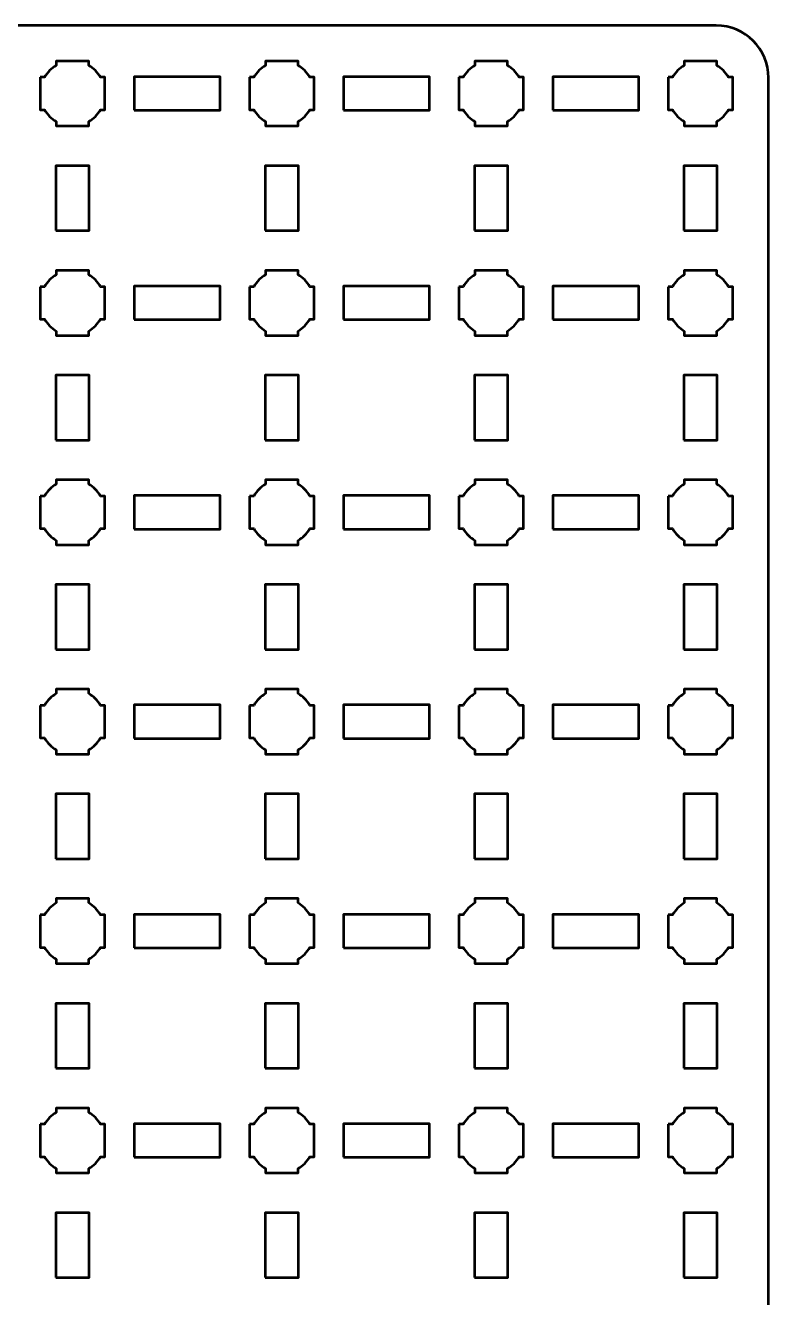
# Model space of a CAD drawing. Header units: centimetres. Extents: x -40.1 to 19.1, y -39.5 to 9.8.
# Drawn here: x 12.05 to 19.15, y -2.35 to 9.8 of the extents above; entities that cross this region are included whole.
import ezdxf

# ---------------------------------------------------------------- set-up
doc = ezdxf.new("R2010")
doc.units = ezdxf.units.CM
doc.header["$MEASUREMENT"] = 0
doc.layers.add('Layer 1', color=7, linetype='Continuous')

msp = doc.modelspace()

# ---------------------------------------------------------------- linework, layer by layer
at = {"layer": 'Layer 1', "color": 250, "lineweight": 53}
for points in [[(13.08906, 8.99), (13.91094, 8.99), (13.91094, 9.31), (13.08906, 9.31), (13.08906, 8.99)], [(15.08906, 8.99), (15.91094, 8.99), (15.91094, 9.31), (15.08906, 9.31), (15.08906, 8.99)], [(17.08906, 8.99), (17.91094, 8.99), (17.91094, 9.31), (17.08906, 9.31), (17.08906, 8.99)], [(12.34, 7.84), (12.66, 7.84), (12.66, 8.46), (12.34, 8.46), (12.34, 7.84)], [(14.34, 7.84), (14.66, 7.84), (14.66, 8.46), (14.34, 8.46), (14.34, 7.84)], [(16.34, 7.84), (16.66, 7.84), (16.66, 8.46), (16.34, 8.46), (16.34, 7.84)], [(18.34, 7.84), (18.66, 7.84), (18.66, 8.46), (18.34, 8.46), (18.34, 7.84)], [(13.08906, 6.99), (13.91094, 6.99), (13.91094, 7.31), (13.08906, 7.31), (13.08906, 6.99)], [(15.08906, 6.99), (15.91094, 6.99), (15.91094, 7.31), (15.08906, 7.31), (15.08906, 6.99)], [(17.08906, 6.99), (17.91094, 6.99), (17.91094, 7.31), (17.08906, 7.31), (17.08906, 6.99)], [(12.34, 5.84), (12.66, 5.84), (12.66, 6.46), (12.34, 6.46), (12.34, 5.84)], [(14.34, 5.84), (14.66, 5.84), (14.66, 6.46), (14.34, 6.46), (14.34, 5.84)], [(16.34, 5.84), (16.66, 5.84), (16.66, 6.46), (16.34, 6.46), (16.34, 5.84)], [(18.34, 5.84), (18.66, 5.84), (18.66, 6.46), (18.34, 6.46), (18.34, 5.84)], [(13.08906, 4.99), (13.91094, 4.99), (13.91094, 5.31), (13.08906, 5.31), (13.08906, 4.99)], [(15.08906, 4.99), (15.91094, 4.99), (15.91094, 5.31), (15.08906, 5.31), (15.08906, 4.99)], [(17.08906, 4.99), (17.91094, 4.99), (17.91094, 5.31), (17.08906, 5.31), (17.08906, 4.99)], [(12.34, 3.84), (12.66, 3.84), (12.66, 4.46), (12.34, 4.46), (12.34, 3.84)], [(14.34, 3.84), (14.66, 3.84), (14.66, 4.46), (14.34, 4.46), (14.34, 3.84)], [(16.34, 3.84), (16.66, 3.84), (16.66, 4.46), (16.34, 4.46), (16.34, 3.84)], [(18.34, 3.84), (18.66, 3.84), (18.66, 4.46), (18.34, 4.46), (18.34, 3.84)], [(13.08906, 2.99), (13.91094, 2.99), (13.91094, 3.31), (13.08906, 3.31), (13.08906, 2.99)], [(15.08906, 2.99), (15.91094, 2.99), (15.91094, 3.31), (15.08906, 3.31), (15.08906, 2.99)], [(17.08906, 2.99), (17.91094, 2.99), (17.91094, 3.31), (17.08906, 3.31), (17.08906, 2.99)], [(12.34, 1.84), (12.66, 1.84), (12.66, 2.46), (12.34, 2.46), (12.34, 1.84)], [(14.34, 1.84), (14.66, 1.84), (14.66, 2.46), (14.34, 2.46), (14.34, 1.84)], [(16.34, 1.84), (16.66, 1.84), (16.66, 2.46), (16.34, 2.46), (16.34, 1.84)], [(18.34, 1.84), (18.66, 1.84), (18.66, 2.46), (18.34, 2.46), (18.34, 1.84)], [(13.08906, 0.99), (13.91094, 0.99), (13.91094, 1.31), (13.08906, 1.31), (13.08906, 0.99)], [(15.08906, 0.99), (15.91094, 0.99), (15.91094, 1.31), (15.08906, 1.31), (15.08906, 0.99)], [(17.08906, 0.99), (17.91094, 0.99), (17.91094, 1.31), (17.08906, 1.31), (17.08906, 0.99)], [(12.34, -0.16), (12.66, -0.16), (12.66, 0.46), (12.34, 0.46), (12.34, -0.16)], [(14.34, -0.16), (14.66, -0.16), (14.66, 0.46), (14.34, 0.46), (14.34, -0.16)], [(16.34, -0.16), (16.66, -0.16), (16.66, 0.46), (16.34, 0.46), (16.34, -0.16)], [(18.34, -0.16), (18.66, -0.16), (18.66, 0.46), (18.34, 0.46), (18.34, -0.16)], [(13.08906, -1.01), (13.91094, -1.01), (13.91094, -0.69), (13.08906, -0.69), (13.08906, -1.01)], [(15.08906, -1.01), (15.91094, -1.01), (15.91094, -0.69), (15.08906, -0.69), (15.08906, -1.01)], [(17.08906, -1.01), (17.91094, -1.01), (17.91094, -0.69), (17.08906, -0.69), (17.08906, -1.01)], [(12.34, -2.16), (12.66, -2.16), (12.66, -1.54), (12.34, -1.54), (12.34, -2.16)], [(14.34, -2.16), (14.66, -2.16), (14.66, -1.54), (14.34, -1.54), (14.34, -2.16)], [(16.34, -2.16), (16.66, -2.16), (16.66, -1.54), (16.34, -1.54), (16.34, -2.16)], [(18.34, -2.16), (18.66, -2.16), (18.66, -1.54), (18.34, -1.54), (18.34, -2.16)]]:
    msp.add_lwpolyline(points, close=True, dxfattribs=at)
msp.add_open_spline([(-40.15, -39), (-40.15, -39), (-40.15, 9.3), (-40.15, 9.3), (-40.15, 9.3), (-40.15, 9.57609), (-39.92609, 9.8), (-39.65, 9.8), (-39.65, 9.8), (-39.65, 9.8), (18.65, 9.8), (18.65, 9.8), (18.65, 9.8), (18.92609, 9.8), (19.15, 9.57609), (19.15, 9.3), (19.15, 9.3), (19.15, 9.3), (19.15, -39), (19.15, -39), (19.15, -39), (19.15, -39.27609), (18.92609, -39.5), (18.65, -39.5), (18.65, -39.5), (18.65, -39.5), (-39.65, -39.5), (-39.65, -39.5), (-39.65, -39.5), (-39.92609, -39.5), (-40.15, -39.27609), (-40.15, -39)], degree=3, knots=[0, 0, 0, 0, 0.125, 0.125, 0.125, 0.125, 0.25, 0.25, 0.25, 0.25, 0.375, 0.375, 0.375, 0.375, 0.5, 0.5, 0.5, 0.5, 0.625, 0.625, 0.625, 0.625, 0.75, 0.75, 0.75, 0.75, 0.875, 0.875, 0.875, 0.875, 1, 1, 1, 1], dxfattribs=at)
at = {"layer": 'Layer 1', "lineweight": 53}
for points in [[(12.19, 9.305), (12.19, 9.305), (12.23149, 9.305), (12.23149, 9.305), (12.23149, 9.305), (12.25872, 9.35205), (12.29795, 9.39128), (12.345, 9.41851), (12.345, 9.41851), (12.345, 9.41851), (12.345, 9.46), (12.345, 9.46), (12.345, 9.46), (12.345, 9.46), (12.5, 9.46), (12.5, 9.46), (12.5, 9.46), (12.5, 9.46), (12.655, 9.46), (12.655, 9.46), (12.655, 9.46), (12.655, 9.46), (12.655, 9.41851), (12.655, 9.41851), (12.655, 9.41851), (12.70205, 9.39128), (12.74128, 9.35205), (12.76851, 9.305), (12.76851, 9.305), (12.76851, 9.305), (12.81, 9.305), (12.81, 9.305), (12.81, 9.305), (12.81, 9.305), (12.81, 9.15), (12.81, 9.15), (12.81, 9.15), (12.81, 9.15), (12.81, 8.995), (12.81, 8.995), (12.81, 8.995), (12.81, 8.995), (12.76851, 8.995), (12.76851, 8.995), (12.76851, 8.995), (12.74128, 8.94795), (12.70205, 8.90872), (12.655, 8.88149), (12.655, 8.88149), (12.655, 8.88149), (12.655, 8.84), (12.655, 8.84), (12.655, 8.84), (12.655, 8.84), (12.5, 8.84), (12.5, 8.84), (12.5, 8.84), (12.5, 8.84), (12.345, 8.84), (12.345, 8.84), (12.345, 8.84), (12.345, 8.84), (12.345, 8.88149), (12.345, 8.88149), (12.345, 8.88149), (12.29795, 8.90872), (12.25872, 8.94795), (12.23149, 8.995), (12.23149, 8.995), (12.23149, 8.995), (12.19, 8.995), (12.19, 8.995), (12.19, 8.995), (12.19, 8.995), (12.19, 9.15), (12.19, 9.15), (12.19, 9.15), (12.19, 9.15), (12.19, 9.305), (12.19, 9.305)], [(14.19, 9.305), (14.19, 9.305), (14.23149, 9.305), (14.23149, 9.305), (14.23149, 9.305), (14.25872, 9.35205), (14.29795, 9.39128), (14.345, 9.41851), (14.345, 9.41851), (14.345, 9.41851), (14.345, 9.46), (14.345, 9.46), (14.345, 9.46), (14.345, 9.46), (14.5, 9.46), (14.5, 9.46), (14.5, 9.46), (14.5, 9.46), (14.655, 9.46), (14.655, 9.46), (14.655, 9.46), (14.655, 9.46), (14.655, 9.41851), (14.655, 9.41851), (14.655, 9.41851), (14.70205, 9.39128), (14.74128, 9.35205), (14.76851, 9.305), (14.76851, 9.305), (14.76851, 9.305), (14.81, 9.305), (14.81, 9.305), (14.81, 9.305), (14.81, 9.305), (14.81, 9.15), (14.81, 9.15), (14.81, 9.15), (14.81, 9.15), (14.81, 8.995), (14.81, 8.995), (14.81, 8.995), (14.81, 8.995), (14.76851, 8.995), (14.76851, 8.995), (14.76851, 8.995), (14.74128, 8.94795), (14.70205, 8.90872), (14.655, 8.88149), (14.655, 8.88149), (14.655, 8.88149), (14.655, 8.84), (14.655, 8.84), (14.655, 8.84), (14.655, 8.84), (14.5, 8.84), (14.5, 8.84), (14.5, 8.84), (14.5, 8.84), (14.345, 8.84), (14.345, 8.84), (14.345, 8.84), (14.345, 8.84), (14.345, 8.88149), (14.345, 8.88149), (14.345, 8.88149), (14.29795, 8.90872), (14.25872, 8.94795), (14.23149, 8.995), (14.23149, 8.995), (14.23149, 8.995), (14.19, 8.995), (14.19, 8.995), (14.19, 8.995), (14.19, 8.995), (14.19, 9.15), (14.19, 9.15), (14.19, 9.15), (14.19, 9.15), (14.19, 9.305), (14.19, 9.305)], [(16.19, 9.305), (16.19, 9.305), (16.23149, 9.305), (16.23149, 9.305), (16.23149, 9.305), (16.25872, 9.35205), (16.29795, 9.39128), (16.345, 9.41851), (16.345, 9.41851), (16.345, 9.41851), (16.345, 9.46), (16.345, 9.46), (16.345, 9.46), (16.345, 9.46), (16.5, 9.46), (16.5, 9.46), (16.5, 9.46), (16.5, 9.46), (16.655, 9.46), (16.655, 9.46), (16.655, 9.46), (16.655, 9.46), (16.655, 9.41851), (16.655, 9.41851), (16.655, 9.41851), (16.70205, 9.39128), (16.74128, 9.35205), (16.76851, 9.305), (16.76851, 9.305), (16.76851, 9.305), (16.81, 9.305), (16.81, 9.305), (16.81, 9.305), (16.81, 9.305), (16.81, 9.15), (16.81, 9.15), (16.81, 9.15), (16.81, 9.15), (16.81, 8.995), (16.81, 8.995), (16.81, 8.995), (16.81, 8.995), (16.76851, 8.995), (16.76851, 8.995), (16.76851, 8.995), (16.74128, 8.94795), (16.70205, 8.90872), (16.655, 8.88149), (16.655, 8.88149), (16.655, 8.88149), (16.655, 8.84), (16.655, 8.84), (16.655, 8.84), (16.655, 8.84), (16.5, 8.84), (16.5, 8.84), (16.5, 8.84), (16.5, 8.84), (16.345, 8.84), (16.345, 8.84), (16.345, 8.84), (16.345, 8.84), (16.345, 8.88149), (16.345, 8.88149), (16.345, 8.88149), (16.29795, 8.90872), (16.25872, 8.94795), (16.23149, 8.995), (16.23149, 8.995), (16.23149, 8.995), (16.19, 8.995), (16.19, 8.995), (16.19, 8.995), (16.19, 8.995), (16.19, 9.15), (16.19, 9.15), (16.19, 9.15), (16.19, 9.15), (16.19, 9.305), (16.19, 9.305)], [(18.19, 9.305), (18.19, 9.305), (18.23149, 9.305), (18.23149, 9.305), (18.23149, 9.305), (18.25872, 9.35205), (18.29795, 9.39128), (18.345, 9.41851), (18.345, 9.41851), (18.345, 9.41851), (18.345, 9.46), (18.345, 9.46), (18.345, 9.46), (18.345, 9.46), (18.5, 9.46), (18.5, 9.46), (18.5, 9.46), (18.5, 9.46), (18.655, 9.46), (18.655, 9.46), (18.655, 9.46), (18.655, 9.46), (18.655, 9.41851), (18.655, 9.41851), (18.655, 9.41851), (18.70205, 9.39128), (18.74128, 9.35205), (18.76851, 9.305), (18.76851, 9.305), (18.76851, 9.305), (18.81, 9.305), (18.81, 9.305), (18.81, 9.305), (18.81, 9.305), (18.81, 9.15), (18.81, 9.15), (18.81, 9.15), (18.81, 9.15), (18.81, 8.995), (18.81, 8.995), (18.81, 8.995), (18.81, 8.995), (18.76851, 8.995), (18.76851, 8.995), (18.76851, 8.995), (18.74128, 8.94795), (18.70205, 8.90872), (18.655, 8.88149), (18.655, 8.88149), (18.655, 8.88149), (18.655, 8.84), (18.655, 8.84), (18.655, 8.84), (18.655, 8.84), (18.5, 8.84), (18.5, 8.84), (18.5, 8.84), (18.5, 8.84), (18.345, 8.84), (18.345, 8.84), (18.345, 8.84), (18.345, 8.84), (18.345, 8.88149), (18.345, 8.88149), (18.345, 8.88149), (18.29795, 8.90872), (18.25872, 8.94795), (18.23149, 8.995), (18.23149, 8.995), (18.23149, 8.995), (18.19, 8.995), (18.19, 8.995), (18.19, 8.995), (18.19, 8.995), (18.19, 9.15), (18.19, 9.15), (18.19, 9.15), (18.19, 9.15), (18.19, 9.305), (18.19, 9.305)], [(12.19, 7.305), (12.19, 7.305), (12.23149, 7.305), (12.23149, 7.305), (12.23149, 7.305), (12.25872, 7.35205), (12.29795, 7.39128), (12.345, 7.41851), (12.345, 7.41851), (12.345, 7.41851), (12.345, 7.46), (12.345, 7.46), (12.345, 7.46), (12.345, 7.46), (12.5, 7.46), (12.5, 7.46), (12.5, 7.46), (12.5, 7.46), (12.655, 7.46), (12.655, 7.46), (12.655, 7.46), (12.655, 7.46), (12.655, 7.41851), (12.655, 7.41851), (12.655, 7.41851), (12.70205, 7.39128), (12.74128, 7.35205), (12.76851, 7.305), (12.76851, 7.305), (12.76851, 7.305), (12.81, 7.305), (12.81, 7.305), (12.81, 7.305), (12.81, 7.305), (12.81, 7.15), (12.81, 7.15), (12.81, 7.15), (12.81, 7.15), (12.81, 6.995), (12.81, 6.995), (12.81, 6.995), (12.81, 6.995), (12.76851, 6.995), (12.76851, 6.995), (12.76851, 6.995), (12.74128, 6.94795), (12.70205, 6.90872), (12.655, 6.88149), (12.655, 6.88149), (12.655, 6.88149), (12.655, 6.84), (12.655, 6.84), (12.655, 6.84), (12.655, 6.84), (12.5, 6.84), (12.5, 6.84), (12.5, 6.84), (12.5, 6.84), (12.345, 6.84), (12.345, 6.84), (12.345, 6.84), (12.345, 6.84), (12.345, 6.88149), (12.345, 6.88149), (12.345, 6.88149), (12.29795, 6.90872), (12.25872, 6.94795), (12.23149, 6.995), (12.23149, 6.995), (12.23149, 6.995), (12.19, 6.995), (12.19, 6.995), (12.19, 6.995), (12.19, 6.995), (12.19, 7.15), (12.19, 7.15), (12.19, 7.15), (12.19, 7.15), (12.19, 7.305), (12.19, 7.305)], [(14.19, 7.305), (14.19, 7.305), (14.23149, 7.305), (14.23149, 7.305), (14.23149, 7.305), (14.25872, 7.35205), (14.29795, 7.39128), (14.345, 7.41851), (14.345, 7.41851), (14.345, 7.41851), (14.345, 7.46), (14.345, 7.46), (14.345, 7.46), (14.345, 7.46), (14.5, 7.46), (14.5, 7.46), (14.5, 7.46), (14.5, 7.46), (14.655, 7.46), (14.655, 7.46), (14.655, 7.46), (14.655, 7.46), (14.655, 7.41851), (14.655, 7.41851), (14.655, 7.41851), (14.70205, 7.39128), (14.74128, 7.35205), (14.76851, 7.305), (14.76851, 7.305), (14.76851, 7.305), (14.81, 7.305), (14.81, 7.305), (14.81, 7.305), (14.81, 7.305), (14.81, 7.15), (14.81, 7.15), (14.81, 7.15), (14.81, 7.15), (14.81, 6.995), (14.81, 6.995), (14.81, 6.995), (14.81, 6.995), (14.76851, 6.995), (14.76851, 6.995), (14.76851, 6.995), (14.74128, 6.94795), (14.70205, 6.90872), (14.655, 6.88149), (14.655, 6.88149), (14.655, 6.88149), (14.655, 6.84), (14.655, 6.84), (14.655, 6.84), (14.655, 6.84), (14.5, 6.84), (14.5, 6.84), (14.5, 6.84), (14.5, 6.84), (14.345, 6.84), (14.345, 6.84), (14.345, 6.84), (14.345, 6.84), (14.345, 6.88149), (14.345, 6.88149), (14.345, 6.88149), (14.29795, 6.90872), (14.25872, 6.94795), (14.23149, 6.995), (14.23149, 6.995), (14.23149, 6.995), (14.19, 6.995), (14.19, 6.995), (14.19, 6.995), (14.19, 6.995), (14.19, 7.15), (14.19, 7.15), (14.19, 7.15), (14.19, 7.15), (14.19, 7.305), (14.19, 7.305)], [(16.19, 7.305), (16.19, 7.305), (16.23149, 7.305), (16.23149, 7.305), (16.23149, 7.305), (16.25872, 7.35205), (16.29795, 7.39128), (16.345, 7.41851), (16.345, 7.41851), (16.345, 7.41851), (16.345, 7.46), (16.345, 7.46), (16.345, 7.46), (16.345, 7.46), (16.5, 7.46), (16.5, 7.46), (16.5, 7.46), (16.5, 7.46), (16.655, 7.46), (16.655, 7.46), (16.655, 7.46), (16.655, 7.46), (16.655, 7.41851), (16.655, 7.41851), (16.655, 7.41851), (16.70205, 7.39128), (16.74128, 7.35205), (16.76851, 7.305), (16.76851, 7.305), (16.76851, 7.305), (16.81, 7.305), (16.81, 7.305), (16.81, 7.305), (16.81, 7.305), (16.81, 7.15), (16.81, 7.15), (16.81, 7.15), (16.81, 7.15), (16.81, 6.995), (16.81, 6.995), (16.81, 6.995), (16.81, 6.995), (16.76851, 6.995), (16.76851, 6.995), (16.76851, 6.995), (16.74128, 6.94795), (16.70205, 6.90872), (16.655, 6.88149), (16.655, 6.88149), (16.655, 6.88149), (16.655, 6.84), (16.655, 6.84), (16.655, 6.84), (16.655, 6.84), (16.5, 6.84), (16.5, 6.84), (16.5, 6.84), (16.5, 6.84), (16.345, 6.84), (16.345, 6.84), (16.345, 6.84), (16.345, 6.84), (16.345, 6.88149), (16.345, 6.88149), (16.345, 6.88149), (16.29795, 6.90872), (16.25872, 6.94795), (16.23149, 6.995), (16.23149, 6.995), (16.23149, 6.995), (16.19, 6.995), (16.19, 6.995), (16.19, 6.995), (16.19, 6.995), (16.19, 7.15), (16.19, 7.15), (16.19, 7.15), (16.19, 7.15), (16.19, 7.305), (16.19, 7.305)], [(18.19, 7.305), (18.19, 7.305), (18.23149, 7.305), (18.23149, 7.305), (18.23149, 7.305), (18.25872, 7.35205), (18.29795, 7.39128), (18.345, 7.41851), (18.345, 7.41851), (18.345, 7.41851), (18.345, 7.46), (18.345, 7.46), (18.345, 7.46), (18.345, 7.46), (18.5, 7.46), (18.5, 7.46), (18.5, 7.46), (18.5, 7.46), (18.655, 7.46), (18.655, 7.46), (18.655, 7.46), (18.655, 7.46), (18.655, 7.41851), (18.655, 7.41851), (18.655, 7.41851), (18.70205, 7.39128), (18.74128, 7.35205), (18.76851, 7.305), (18.76851, 7.305), (18.76851, 7.305), (18.81, 7.305), (18.81, 7.305), (18.81, 7.305), (18.81, 7.305), (18.81, 7.15), (18.81, 7.15), (18.81, 7.15), (18.81, 7.15), (18.81, 6.995), (18.81, 6.995), (18.81, 6.995), (18.81, 6.995), (18.76851, 6.995), (18.76851, 6.995), (18.76851, 6.995), (18.74128, 6.94795), (18.70205, 6.90872), (18.655, 6.88149), (18.655, 6.88149), (18.655, 6.88149), (18.655, 6.84), (18.655, 6.84), (18.655, 6.84), (18.655, 6.84), (18.5, 6.84), (18.5, 6.84), (18.5, 6.84), (18.5, 6.84), (18.345, 6.84), (18.345, 6.84), (18.345, 6.84), (18.345, 6.84), (18.345, 6.88149), (18.345, 6.88149), (18.345, 6.88149), (18.29795, 6.90872), (18.25872, 6.94795), (18.23149, 6.995), (18.23149, 6.995), (18.23149, 6.995), (18.19, 6.995), (18.19, 6.995), (18.19, 6.995), (18.19, 6.995), (18.19, 7.15), (18.19, 7.15), (18.19, 7.15), (18.19, 7.15), (18.19, 7.305), (18.19, 7.305)], [(12.19, 5.305), (12.19, 5.305), (12.23149, 5.305), (12.23149, 5.305), (12.23149, 5.305), (12.25872, 5.35205), (12.29795, 5.39128), (12.345, 5.41851), (12.345, 5.41851), (12.345, 5.41851), (12.345, 5.46), (12.345, 5.46), (12.345, 5.46), (12.345, 5.46), (12.5, 5.46), (12.5, 5.46), (12.5, 5.46), (12.5, 5.46), (12.655, 5.46), (12.655, 5.46), (12.655, 5.46), (12.655, 5.46), (12.655, 5.41851), (12.655, 5.41851), (12.655, 5.41851), (12.70205, 5.39128), (12.74128, 5.35205), (12.76851, 5.305), (12.76851, 5.305), (12.76851, 5.305), (12.81, 5.305), (12.81, 5.305), (12.81, 5.305), (12.81, 5.305), (12.81, 5.15), (12.81, 5.15), (12.81, 5.15), (12.81, 5.15), (12.81, 4.995), (12.81, 4.995), (12.81, 4.995), (12.81, 4.995), (12.76851, 4.995), (12.76851, 4.995), (12.76851, 4.995), (12.74128, 4.94795), (12.70205, 4.90872), (12.655, 4.88149), (12.655, 4.88149), (12.655, 4.88149), (12.655, 4.84), (12.655, 4.84), (12.655, 4.84), (12.655, 4.84), (12.5, 4.84), (12.5, 4.84), (12.5, 4.84), (12.5, 4.84), (12.345, 4.84), (12.345, 4.84), (12.345, 4.84), (12.345, 4.84), (12.345, 4.88149), (12.345, 4.88149), (12.345, 4.88149), (12.29795, 4.90872), (12.25872, 4.94795), (12.23149, 4.995), (12.23149, 4.995), (12.23149, 4.995), (12.19, 4.995), (12.19, 4.995), (12.19, 4.995), (12.19, 4.995), (12.19, 5.15), (12.19, 5.15), (12.19, 5.15), (12.19, 5.15), (12.19, 5.305), (12.19, 5.305)], [(14.19, 5.305), (14.19, 5.305), (14.23149, 5.305), (14.23149, 5.305), (14.23149, 5.305), (14.25872, 5.35205), (14.29795, 5.39128), (14.345, 5.41851), (14.345, 5.41851), (14.345, 5.41851), (14.345, 5.46), (14.345, 5.46), (14.345, 5.46), (14.345, 5.46), (14.5, 5.46), (14.5, 5.46), (14.5, 5.46), (14.5, 5.46), (14.655, 5.46), (14.655, 5.46), (14.655, 5.46), (14.655, 5.46), (14.655, 5.41851), (14.655, 5.41851), (14.655, 5.41851), (14.70205, 5.39128), (14.74128, 5.35205), (14.76851, 5.305), (14.76851, 5.305), (14.76851, 5.305), (14.81, 5.305), (14.81, 5.305), (14.81, 5.305), (14.81, 5.305), (14.81, 5.15), (14.81, 5.15), (14.81, 5.15), (14.81, 5.15), (14.81, 4.995), (14.81, 4.995), (14.81, 4.995), (14.81, 4.995), (14.76851, 4.995), (14.76851, 4.995), (14.76851, 4.995), (14.74128, 4.94795), (14.70205, 4.90872), (14.655, 4.88149), (14.655, 4.88149), (14.655, 4.88149), (14.655, 4.84), (14.655, 4.84), (14.655, 4.84), (14.655, 4.84), (14.5, 4.84), (14.5, 4.84), (14.5, 4.84), (14.5, 4.84), (14.345, 4.84), (14.345, 4.84), (14.345, 4.84), (14.345, 4.84), (14.345, 4.88149), (14.345, 4.88149), (14.345, 4.88149), (14.29795, 4.90872), (14.25872, 4.94795), (14.23149, 4.995), (14.23149, 4.995), (14.23149, 4.995), (14.19, 4.995), (14.19, 4.995), (14.19, 4.995), (14.19, 4.995), (14.19, 5.15), (14.19, 5.15), (14.19, 5.15), (14.19, 5.15), (14.19, 5.305), (14.19, 5.305)], [(16.19, 5.305), (16.19, 5.305), (16.23149, 5.305), (16.23149, 5.305), (16.23149, 5.305), (16.25872, 5.35205), (16.29795, 5.39128), (16.345, 5.41851), (16.345, 5.41851), (16.345, 5.41851), (16.345, 5.46), (16.345, 5.46), (16.345, 5.46), (16.345, 5.46), (16.5, 5.46), (16.5, 5.46), (16.5, 5.46), (16.5, 5.46), (16.655, 5.46), (16.655, 5.46), (16.655, 5.46), (16.655, 5.46), (16.655, 5.41851), (16.655, 5.41851), (16.655, 5.41851), (16.70205, 5.39128), (16.74128, 5.35205), (16.76851, 5.305), (16.76851, 5.305), (16.76851, 5.305), (16.81, 5.305), (16.81, 5.305), (16.81, 5.305), (16.81, 5.305), (16.81, 5.15), (16.81, 5.15), (16.81, 5.15), (16.81, 5.15), (16.81, 4.995), (16.81, 4.995), (16.81, 4.995), (16.81, 4.995), (16.76851, 4.995), (16.76851, 4.995), (16.76851, 4.995), (16.74128, 4.94795), (16.70205, 4.90872), (16.655, 4.88149), (16.655, 4.88149), (16.655, 4.88149), (16.655, 4.84), (16.655, 4.84), (16.655, 4.84), (16.655, 4.84), (16.5, 4.84), (16.5, 4.84), (16.5, 4.84), (16.5, 4.84), (16.345, 4.84), (16.345, 4.84), (16.345, 4.84), (16.345, 4.84), (16.345, 4.88149), (16.345, 4.88149), (16.345, 4.88149), (16.29795, 4.90872), (16.25872, 4.94795), (16.23149, 4.995), (16.23149, 4.995), (16.23149, 4.995), (16.19, 4.995), (16.19, 4.995), (16.19, 4.995), (16.19, 4.995), (16.19, 5.15), (16.19, 5.15), (16.19, 5.15), (16.19, 5.15), (16.19, 5.305), (16.19, 5.305)], [(18.19, 5.305), (18.19, 5.305), (18.23149, 5.305), (18.23149, 5.305), (18.23149, 5.305), (18.25872, 5.35205), (18.29795, 5.39128), (18.345, 5.41851), (18.345, 5.41851), (18.345, 5.41851), (18.345, 5.46), (18.345, 5.46), (18.345, 5.46), (18.345, 5.46), (18.5, 5.46), (18.5, 5.46), (18.5, 5.46), (18.5, 5.46), (18.655, 5.46), (18.655, 5.46), (18.655, 5.46), (18.655, 5.46), (18.655, 5.41851), (18.655, 5.41851), (18.655, 5.41851), (18.70205, 5.39128), (18.74128, 5.35205), (18.76851, 5.305), (18.76851, 5.305), (18.76851, 5.305), (18.81, 5.305), (18.81, 5.305), (18.81, 5.305), (18.81, 5.305), (18.81, 5.15), (18.81, 5.15), (18.81, 5.15), (18.81, 5.15), (18.81, 4.995), (18.81, 4.995), (18.81, 4.995), (18.81, 4.995), (18.76851, 4.995), (18.76851, 4.995), (18.76851, 4.995), (18.74128, 4.94795), (18.70205, 4.90872), (18.655, 4.88149), (18.655, 4.88149), (18.655, 4.88149), (18.655, 4.84), (18.655, 4.84), (18.655, 4.84), (18.655, 4.84), (18.5, 4.84), (18.5, 4.84), (18.5, 4.84), (18.5, 4.84), (18.345, 4.84), (18.345, 4.84), (18.345, 4.84), (18.345, 4.84), (18.345, 4.88149), (18.345, 4.88149), (18.345, 4.88149), (18.29795, 4.90872), (18.25872, 4.94795), (18.23149, 4.995), (18.23149, 4.995), (18.23149, 4.995), (18.19, 4.995), (18.19, 4.995), (18.19, 4.995), (18.19, 4.995), (18.19, 5.15), (18.19, 5.15), (18.19, 5.15), (18.19, 5.15), (18.19, 5.305), (18.19, 5.305)], [(12.19, 3.305), (12.19, 3.305), (12.23149, 3.305), (12.23149, 3.305), (12.23149, 3.305), (12.25872, 3.35205), (12.29795, 3.39128), (12.345, 3.41851), (12.345, 3.41851), (12.345, 3.41851), (12.345, 3.46), (12.345, 3.46), (12.345, 3.46), (12.345, 3.46), (12.5, 3.46), (12.5, 3.46), (12.5, 3.46), (12.5, 3.46), (12.655, 3.46), (12.655, 3.46), (12.655, 3.46), (12.655, 3.46), (12.655, 3.41851), (12.655, 3.41851), (12.655, 3.41851), (12.70205, 3.39128), (12.74128, 3.35205), (12.76851, 3.305), (12.76851, 3.305), (12.76851, 3.305), (12.81, 3.305), (12.81, 3.305), (12.81, 3.305), (12.81, 3.305), (12.81, 3.15), (12.81, 3.15), (12.81, 3.15), (12.81, 3.15), (12.81, 2.995), (12.81, 2.995), (12.81, 2.995), (12.81, 2.995), (12.76851, 2.995), (12.76851, 2.995), (12.76851, 2.995), (12.74128, 2.94795), (12.70205, 2.90872), (12.655, 2.88149), (12.655, 2.88149), (12.655, 2.88149), (12.655, 2.84), (12.655, 2.84), (12.655, 2.84), (12.655, 2.84), (12.5, 2.84), (12.5, 2.84), (12.5, 2.84), (12.5, 2.84), (12.345, 2.84), (12.345, 2.84), (12.345, 2.84), (12.345, 2.84), (12.345, 2.88149), (12.345, 2.88149), (12.345, 2.88149), (12.29795, 2.90872), (12.25872, 2.94795), (12.23149, 2.995), (12.23149, 2.995), (12.23149, 2.995), (12.19, 2.995), (12.19, 2.995), (12.19, 2.995), (12.19, 2.995), (12.19, 3.15), (12.19, 3.15), (12.19, 3.15), (12.19, 3.15), (12.19, 3.305), (12.19, 3.305)], [(14.19, 3.305), (14.19, 3.305), (14.23149, 3.305), (14.23149, 3.305), (14.23149, 3.305), (14.25872, 3.35205), (14.29795, 3.39128), (14.345, 3.41851), (14.345, 3.41851), (14.345, 3.41851), (14.345, 3.46), (14.345, 3.46), (14.345, 3.46), (14.345, 3.46), (14.5, 3.46), (14.5, 3.46), (14.5, 3.46), (14.5, 3.46), (14.655, 3.46), (14.655, 3.46), (14.655, 3.46), (14.655, 3.46), (14.655, 3.41851), (14.655, 3.41851), (14.655, 3.41851), (14.70205, 3.39128), (14.74128, 3.35205), (14.76851, 3.305), (14.76851, 3.305), (14.76851, 3.305), (14.81, 3.305), (14.81, 3.305), (14.81, 3.305), (14.81, 3.305), (14.81, 3.15), (14.81, 3.15), (14.81, 3.15), (14.81, 3.15), (14.81, 2.995), (14.81, 2.995), (14.81, 2.995), (14.81, 2.995), (14.76851, 2.995), (14.76851, 2.995), (14.76851, 2.995), (14.74128, 2.94795), (14.70205, 2.90872), (14.655, 2.88149), (14.655, 2.88149), (14.655, 2.88149), (14.655, 2.84), (14.655, 2.84), (14.655, 2.84), (14.655, 2.84), (14.5, 2.84), (14.5, 2.84), (14.5, 2.84), (14.5, 2.84), (14.345, 2.84), (14.345, 2.84), (14.345, 2.84), (14.345, 2.84), (14.345, 2.88149), (14.345, 2.88149), (14.345, 2.88149), (14.29795, 2.90872), (14.25872, 2.94795), (14.23149, 2.995), (14.23149, 2.995), (14.23149, 2.995), (14.19, 2.995), (14.19, 2.995), (14.19, 2.995), (14.19, 2.995), (14.19, 3.15), (14.19, 3.15), (14.19, 3.15), (14.19, 3.15), (14.19, 3.305), (14.19, 3.305)], [(16.19, 3.305), (16.19, 3.305), (16.23149, 3.305), (16.23149, 3.305), (16.23149, 3.305), (16.25872, 3.35205), (16.29795, 3.39128), (16.345, 3.41851), (16.345, 3.41851), (16.345, 3.41851), (16.345, 3.46), (16.345, 3.46), (16.345, 3.46), (16.345, 3.46), (16.5, 3.46), (16.5, 3.46), (16.5, 3.46), (16.5, 3.46), (16.655, 3.46), (16.655, 3.46), (16.655, 3.46), (16.655, 3.46), (16.655, 3.41851), (16.655, 3.41851), (16.655, 3.41851), (16.70205, 3.39128), (16.74128, 3.35205), (16.76851, 3.305), (16.76851, 3.305), (16.76851, 3.305), (16.81, 3.305), (16.81, 3.305), (16.81, 3.305), (16.81, 3.305), (16.81, 3.15), (16.81, 3.15), (16.81, 3.15), (16.81, 3.15), (16.81, 2.995), (16.81, 2.995), (16.81, 2.995), (16.81, 2.995), (16.76851, 2.995), (16.76851, 2.995), (16.76851, 2.995), (16.74128, 2.94795), (16.70205, 2.90872), (16.655, 2.88149), (16.655, 2.88149), (16.655, 2.88149), (16.655, 2.84), (16.655, 2.84), (16.655, 2.84), (16.655, 2.84), (16.5, 2.84), (16.5, 2.84), (16.5, 2.84), (16.5, 2.84), (16.345, 2.84), (16.345, 2.84), (16.345, 2.84), (16.345, 2.84), (16.345, 2.88149), (16.345, 2.88149), (16.345, 2.88149), (16.29795, 2.90872), (16.25872, 2.94795), (16.23149, 2.995), (16.23149, 2.995), (16.23149, 2.995), (16.19, 2.995), (16.19, 2.995), (16.19, 2.995), (16.19, 2.995), (16.19, 3.15), (16.19, 3.15), (16.19, 3.15), (16.19, 3.15), (16.19, 3.305), (16.19, 3.305)], [(18.19, 3.305), (18.19, 3.305), (18.23149, 3.305), (18.23149, 3.305), (18.23149, 3.305), (18.25872, 3.35205), (18.29795, 3.39128), (18.345, 3.41851), (18.345, 3.41851), (18.345, 3.41851), (18.345, 3.46), (18.345, 3.46), (18.345, 3.46), (18.345, 3.46), (18.5, 3.46), (18.5, 3.46), (18.5, 3.46), (18.5, 3.46), (18.655, 3.46), (18.655, 3.46), (18.655, 3.46), (18.655, 3.46), (18.655, 3.41851), (18.655, 3.41851), (18.655, 3.41851), (18.70205, 3.39128), (18.74128, 3.35205), (18.76851, 3.305), (18.76851, 3.305), (18.76851, 3.305), (18.81, 3.305), (18.81, 3.305), (18.81, 3.305), (18.81, 3.305), (18.81, 3.15), (18.81, 3.15), (18.81, 3.15), (18.81, 3.15), (18.81, 2.995), (18.81, 2.995), (18.81, 2.995), (18.81, 2.995), (18.76851, 2.995), (18.76851, 2.995), (18.76851, 2.995), (18.74128, 2.94795), (18.70205, 2.90872), (18.655, 2.88149), (18.655, 2.88149), (18.655, 2.88149), (18.655, 2.84), (18.655, 2.84), (18.655, 2.84), (18.655, 2.84), (18.5, 2.84), (18.5, 2.84), (18.5, 2.84), (18.5, 2.84), (18.345, 2.84), (18.345, 2.84), (18.345, 2.84), (18.345, 2.84), (18.345, 2.88149), (18.345, 2.88149), (18.345, 2.88149), (18.29795, 2.90872), (18.25872, 2.94795), (18.23149, 2.995), (18.23149, 2.995), (18.23149, 2.995), (18.19, 2.995), (18.19, 2.995), (18.19, 2.995), (18.19, 2.995), (18.19, 3.15), (18.19, 3.15), (18.19, 3.15), (18.19, 3.15), (18.19, 3.305), (18.19, 3.305)], [(12.19, 1.305), (12.19, 1.305), (12.23149, 1.305), (12.23149, 1.305), (12.23149, 1.305), (12.25872, 1.35205), (12.29795, 1.39128), (12.345, 1.41851), (12.345, 1.41851), (12.345, 1.41851), (12.345, 1.46), (12.345, 1.46), (12.345, 1.46), (12.345, 1.46), (12.5, 1.46), (12.5, 1.46), (12.5, 1.46), (12.5, 1.46), (12.655, 1.46), (12.655, 1.46), (12.655, 1.46), (12.655, 1.46), (12.655, 1.41851), (12.655, 1.41851), (12.655, 1.41851), (12.70205, 1.39128), (12.74128, 1.35205), (12.76851, 1.305), (12.76851, 1.305), (12.76851, 1.305), (12.81, 1.305), (12.81, 1.305), (12.81, 1.305), (12.81, 1.305), (12.81, 1.15), (12.81, 1.15), (12.81, 1.15), (12.81, 1.15), (12.81, 0.995), (12.81, 0.995), (12.81, 0.995), (12.81, 0.995), (12.76851, 0.995), (12.76851, 0.995), (12.76851, 0.995), (12.74128, 0.94795), (12.70205, 0.90872), (12.655, 0.88149), (12.655, 0.88149), (12.655, 0.88149), (12.655, 0.84), (12.655, 0.84), (12.655, 0.84), (12.655, 0.84), (12.5, 0.84), (12.5, 0.84), (12.5, 0.84), (12.5, 0.84), (12.345, 0.84), (12.345, 0.84), (12.345, 0.84), (12.345, 0.84), (12.345, 0.88149), (12.345, 0.88149), (12.345, 0.88149), (12.29795, 0.90872), (12.25872, 0.94795), (12.23149, 0.995), (12.23149, 0.995), (12.23149, 0.995), (12.19, 0.995), (12.19, 0.995), (12.19, 0.995), (12.19, 0.995), (12.19, 1.15), (12.19, 1.15), (12.19, 1.15), (12.19, 1.15), (12.19, 1.305), (12.19, 1.305)], [(14.19, 1.305), (14.19, 1.305), (14.23149, 1.305), (14.23149, 1.305), (14.23149, 1.305), (14.25872, 1.35205), (14.29795, 1.39128), (14.345, 1.41851), (14.345, 1.41851), (14.345, 1.41851), (14.345, 1.46), (14.345, 1.46), (14.345, 1.46), (14.345, 1.46), (14.5, 1.46), (14.5, 1.46), (14.5, 1.46), (14.5, 1.46), (14.655, 1.46), (14.655, 1.46), (14.655, 1.46), (14.655, 1.46), (14.655, 1.41851), (14.655, 1.41851), (14.655, 1.41851), (14.70205, 1.39128), (14.74128, 1.35205), (14.76851, 1.305), (14.76851, 1.305), (14.76851, 1.305), (14.81, 1.305), (14.81, 1.305), (14.81, 1.305), (14.81, 1.305), (14.81, 1.15), (14.81, 1.15), (14.81, 1.15), (14.81, 1.15), (14.81, 0.995), (14.81, 0.995), (14.81, 0.995), (14.81, 0.995), (14.76851, 0.995), (14.76851, 0.995), (14.76851, 0.995), (14.74128, 0.94795), (14.70205, 0.90872), (14.655, 0.88149), (14.655, 0.88149), (14.655, 0.88149), (14.655, 0.84), (14.655, 0.84), (14.655, 0.84), (14.655, 0.84), (14.5, 0.84), (14.5, 0.84), (14.5, 0.84), (14.5, 0.84), (14.345, 0.84), (14.345, 0.84), (14.345, 0.84), (14.345, 0.84), (14.345, 0.88149), (14.345, 0.88149), (14.345, 0.88149), (14.29795, 0.90872), (14.25872, 0.94795), (14.23149, 0.995), (14.23149, 0.995), (14.23149, 0.995), (14.19, 0.995), (14.19, 0.995), (14.19, 0.995), (14.19, 0.995), (14.19, 1.15), (14.19, 1.15), (14.19, 1.15), (14.19, 1.15), (14.19, 1.305), (14.19, 1.305)], [(16.19, 1.305), (16.19, 1.305), (16.23149, 1.305), (16.23149, 1.305), (16.23149, 1.305), (16.25872, 1.35205), (16.29795, 1.39128), (16.345, 1.41851), (16.345, 1.41851), (16.345, 1.41851), (16.345, 1.46), (16.345, 1.46), (16.345, 1.46), (16.345, 1.46), (16.5, 1.46), (16.5, 1.46), (16.5, 1.46), (16.5, 1.46), (16.655, 1.46), (16.655, 1.46), (16.655, 1.46), (16.655, 1.46), (16.655, 1.41851), (16.655, 1.41851), (16.655, 1.41851), (16.70205, 1.39128), (16.74128, 1.35205), (16.76851, 1.305), (16.76851, 1.305), (16.76851, 1.305), (16.81, 1.305), (16.81, 1.305), (16.81, 1.305), (16.81, 1.305), (16.81, 1.15), (16.81, 1.15), (16.81, 1.15), (16.81, 1.15), (16.81, 0.995), (16.81, 0.995), (16.81, 0.995), (16.81, 0.995), (16.76851, 0.995), (16.76851, 0.995), (16.76851, 0.995), (16.74128, 0.94795), (16.70205, 0.90872), (16.655, 0.88149), (16.655, 0.88149), (16.655, 0.88149), (16.655, 0.84), (16.655, 0.84), (16.655, 0.84), (16.655, 0.84), (16.5, 0.84), (16.5, 0.84), (16.5, 0.84), (16.5, 0.84), (16.345, 0.84), (16.345, 0.84), (16.345, 0.84), (16.345, 0.84), (16.345, 0.88149), (16.345, 0.88149), (16.345, 0.88149), (16.29795, 0.90872), (16.25872, 0.94795), (16.23149, 0.995), (16.23149, 0.995), (16.23149, 0.995), (16.19, 0.995), (16.19, 0.995), (16.19, 0.995), (16.19, 0.995), (16.19, 1.15), (16.19, 1.15), (16.19, 1.15), (16.19, 1.15), (16.19, 1.305), (16.19, 1.305)], [(18.19, 1.305), (18.19, 1.305), (18.23149, 1.305), (18.23149, 1.305), (18.23149, 1.305), (18.25872, 1.35205), (18.29795, 1.39128), (18.345, 1.41851), (18.345, 1.41851), (18.345, 1.41851), (18.345, 1.46), (18.345, 1.46), (18.345, 1.46), (18.345, 1.46), (18.5, 1.46), (18.5, 1.46), (18.5, 1.46), (18.5, 1.46), (18.655, 1.46), (18.655, 1.46), (18.655, 1.46), (18.655, 1.46), (18.655, 1.41851), (18.655, 1.41851), (18.655, 1.41851), (18.70205, 1.39128), (18.74128, 1.35205), (18.76851, 1.305), (18.76851, 1.305), (18.76851, 1.305), (18.81, 1.305), (18.81, 1.305), (18.81, 1.305), (18.81, 1.305), (18.81, 1.15), (18.81, 1.15), (18.81, 1.15), (18.81, 1.15), (18.81, 0.995), (18.81, 0.995), (18.81, 0.995), (18.81, 0.995), (18.76851, 0.995), (18.76851, 0.995), (18.76851, 0.995), (18.74128, 0.94795), (18.70205, 0.90872), (18.655, 0.88149), (18.655, 0.88149), (18.655, 0.88149), (18.655, 0.84), (18.655, 0.84), (18.655, 0.84), (18.655, 0.84), (18.5, 0.84), (18.5, 0.84), (18.5, 0.84), (18.5, 0.84), (18.345, 0.84), (18.345, 0.84), (18.345, 0.84), (18.345, 0.84), (18.345, 0.88149), (18.345, 0.88149), (18.345, 0.88149), (18.29795, 0.90872), (18.25872, 0.94795), (18.23149, 0.995), (18.23149, 0.995), (18.23149, 0.995), (18.19, 0.995), (18.19, 0.995), (18.19, 0.995), (18.19, 0.995), (18.19, 1.15), (18.19, 1.15), (18.19, 1.15), (18.19, 1.15), (18.19, 1.305), (18.19, 1.305)], [(12.19, -0.695), (12.19, -0.695), (12.23149, -0.695), (12.23149, -0.695), (12.23149, -0.695), (12.25872, -0.64795), (12.29795, -0.60872), (12.345, -0.58149), (12.345, -0.58149), (12.345, -0.58149), (12.345, -0.54), (12.345, -0.54), (12.345, -0.54), (12.345, -0.54), (12.5, -0.54), (12.5, -0.54), (12.5, -0.54), (12.5, -0.54), (12.655, -0.54), (12.655, -0.54), (12.655, -0.54), (12.655, -0.54), (12.655, -0.58149), (12.655, -0.58149), (12.655, -0.58149), (12.70205, -0.60872), (12.74128, -0.64795), (12.76851, -0.695), (12.76851, -0.695), (12.76851, -0.695), (12.81, -0.695), (12.81, -0.695), (12.81, -0.695), (12.81, -0.695), (12.81, -0.85), (12.81, -0.85), (12.81, -0.85), (12.81, -0.85), (12.81, -1.005), (12.81, -1.005), (12.81, -1.005), (12.81, -1.005), (12.76851, -1.005), (12.76851, -1.005), (12.76851, -1.005), (12.74128, -1.05205), (12.70205, -1.09128), (12.655, -1.11851), (12.655, -1.11851), (12.655, -1.11851), (12.655, -1.16), (12.655, -1.16), (12.655, -1.16), (12.655, -1.16), (12.5, -1.16), (12.5, -1.16), (12.5, -1.16), (12.5, -1.16), (12.345, -1.16), (12.345, -1.16), (12.345, -1.16), (12.345, -1.16), (12.345, -1.11851), (12.345, -1.11851), (12.345, -1.11851), (12.29795, -1.09128), (12.25872, -1.05205), (12.23149, -1.005), (12.23149, -1.005), (12.23149, -1.005), (12.19, -1.005), (12.19, -1.005), (12.19, -1.005), (12.19, -1.005), (12.19, -0.85), (12.19, -0.85), (12.19, -0.85), (12.19, -0.85), (12.19, -0.695), (12.19, -0.695)], [(14.19, -0.695), (14.19, -0.695), (14.23149, -0.695), (14.23149, -0.695), (14.23149, -0.695), (14.25872, -0.64795), (14.29795, -0.60872), (14.345, -0.58149), (14.345, -0.58149), (14.345, -0.58149), (14.345, -0.54), (14.345, -0.54), (14.345, -0.54), (14.345, -0.54), (14.5, -0.54), (14.5, -0.54), (14.5, -0.54), (14.5, -0.54), (14.655, -0.54), (14.655, -0.54), (14.655, -0.54), (14.655, -0.54), (14.655, -0.58149), (14.655, -0.58149), (14.655, -0.58149), (14.70205, -0.60872), (14.74128, -0.64795), (14.76851, -0.695), (14.76851, -0.695), (14.76851, -0.695), (14.81, -0.695), (14.81, -0.695), (14.81, -0.695), (14.81, -0.695), (14.81, -0.85), (14.81, -0.85), (14.81, -0.85), (14.81, -0.85), (14.81, -1.005), (14.81, -1.005), (14.81, -1.005), (14.81, -1.005), (14.76851, -1.005), (14.76851, -1.005), (14.76851, -1.005), (14.74128, -1.05205), (14.70205, -1.09128), (14.655, -1.11851), (14.655, -1.11851), (14.655, -1.11851), (14.655, -1.16), (14.655, -1.16), (14.655, -1.16), (14.655, -1.16), (14.5, -1.16), (14.5, -1.16), (14.5, -1.16), (14.5, -1.16), (14.345, -1.16), (14.345, -1.16), (14.345, -1.16), (14.345, -1.16), (14.345, -1.11851), (14.345, -1.11851), (14.345, -1.11851), (14.29795, -1.09128), (14.25872, -1.05205), (14.23149, -1.005), (14.23149, -1.005), (14.23149, -1.005), (14.19, -1.005), (14.19, -1.005), (14.19, -1.005), (14.19, -1.005), (14.19, -0.85), (14.19, -0.85), (14.19, -0.85), (14.19, -0.85), (14.19, -0.695), (14.19, -0.695)], [(16.19, -0.695), (16.19, -0.695), (16.23149, -0.695), (16.23149, -0.695), (16.23149, -0.695), (16.25872, -0.64795), (16.29795, -0.60872), (16.345, -0.58149), (16.345, -0.58149), (16.345, -0.58149), (16.345, -0.54), (16.345, -0.54), (16.345, -0.54), (16.345, -0.54), (16.5, -0.54), (16.5, -0.54), (16.5, -0.54), (16.5, -0.54), (16.655, -0.54), (16.655, -0.54), (16.655, -0.54), (16.655, -0.54), (16.655, -0.58149), (16.655, -0.58149), (16.655, -0.58149), (16.70205, -0.60872), (16.74128, -0.64795), (16.76851, -0.695), (16.76851, -0.695), (16.76851, -0.695), (16.81, -0.695), (16.81, -0.695), (16.81, -0.695), (16.81, -0.695), (16.81, -0.85), (16.81, -0.85), (16.81, -0.85), (16.81, -0.85), (16.81, -1.005), (16.81, -1.005), (16.81, -1.005), (16.81, -1.005), (16.76851, -1.005), (16.76851, -1.005), (16.76851, -1.005), (16.74128, -1.05205), (16.70205, -1.09128), (16.655, -1.11851), (16.655, -1.11851), (16.655, -1.11851), (16.655, -1.16), (16.655, -1.16), (16.655, -1.16), (16.655, -1.16), (16.5, -1.16), (16.5, -1.16), (16.5, -1.16), (16.5, -1.16), (16.345, -1.16), (16.345, -1.16), (16.345, -1.16), (16.345, -1.16), (16.345, -1.11851), (16.345, -1.11851), (16.345, -1.11851), (16.29795, -1.09128), (16.25872, -1.05205), (16.23149, -1.005), (16.23149, -1.005), (16.23149, -1.005), (16.19, -1.005), (16.19, -1.005), (16.19, -1.005), (16.19, -1.005), (16.19, -0.85), (16.19, -0.85), (16.19, -0.85), (16.19, -0.85), (16.19, -0.695), (16.19, -0.695)], [(18.19, -0.695), (18.19, -0.695), (18.23149, -0.695), (18.23149, -0.695), (18.23149, -0.695), (18.25872, -0.64795), (18.29795, -0.60872), (18.345, -0.58149), (18.345, -0.58149), (18.345, -0.58149), (18.345, -0.54), (18.345, -0.54), (18.345, -0.54), (18.345, -0.54), (18.5, -0.54), (18.5, -0.54), (18.5, -0.54), (18.5, -0.54), (18.655, -0.54), (18.655, -0.54), (18.655, -0.54), (18.655, -0.54), (18.655, -0.58149), (18.655, -0.58149), (18.655, -0.58149), (18.70205, -0.60872), (18.74128, -0.64795), (18.76851, -0.695), (18.76851, -0.695), (18.76851, -0.695), (18.81, -0.695), (18.81, -0.695), (18.81, -0.695), (18.81, -0.695), (18.81, -0.85), (18.81, -0.85), (18.81, -0.85), (18.81, -0.85), (18.81, -1.005), (18.81, -1.005), (18.81, -1.005), (18.81, -1.005), (18.76851, -1.005), (18.76851, -1.005), (18.76851, -1.005), (18.74128, -1.05205), (18.70205, -1.09128), (18.655, -1.11851), (18.655, -1.11851), (18.655, -1.11851), (18.655, -1.16), (18.655, -1.16), (18.655, -1.16), (18.655, -1.16), (18.5, -1.16), (18.5, -1.16), (18.5, -1.16), (18.5, -1.16), (18.345, -1.16), (18.345, -1.16), (18.345, -1.16), (18.345, -1.16), (18.345, -1.11851), (18.345, -1.11851), (18.345, -1.11851), (18.29795, -1.09128), (18.25872, -1.05205), (18.23149, -1.005), (18.23149, -1.005), (18.23149, -1.005), (18.19, -1.005), (18.19, -1.005), (18.19, -1.005), (18.19, -1.005), (18.19, -0.85), (18.19, -0.85), (18.19, -0.85), (18.19, -0.85), (18.19, -0.695), (18.19, -0.695)]]:
    msp.add_open_spline(points, degree=3, knots=[0, 0, 0, 0, 0.05, 0.05, 0.05, 0.05, 0.1, 0.1, 0.1, 0.1, 0.15, 0.15, 0.15, 0.15, 0.2, 0.2, 0.2, 0.2, 0.25, 0.25, 0.25, 0.25, 0.3, 0.3, 0.3, 0.3, 0.35, 0.35, 0.35, 0.35, 0.4, 0.4, 0.4, 0.4, 0.45, 0.45, 0.45, 0.45, 0.5, 0.5, 0.5, 0.5, 0.55, 0.55, 0.55, 0.55, 0.6, 0.6, 0.6, 0.6, 0.65, 0.65, 0.65, 0.65, 0.7, 0.7, 0.7, 0.7, 0.75, 0.75, 0.75, 0.75, 0.8, 0.8, 0.8, 0.8, 0.85, 0.85, 0.85, 0.85, 0.9, 0.9, 0.9, 0.9, 0.95, 0.95, 0.95, 0.95, 1, 1, 1, 1], dxfattribs=at)

doc.saveas('drawing.dxf')
